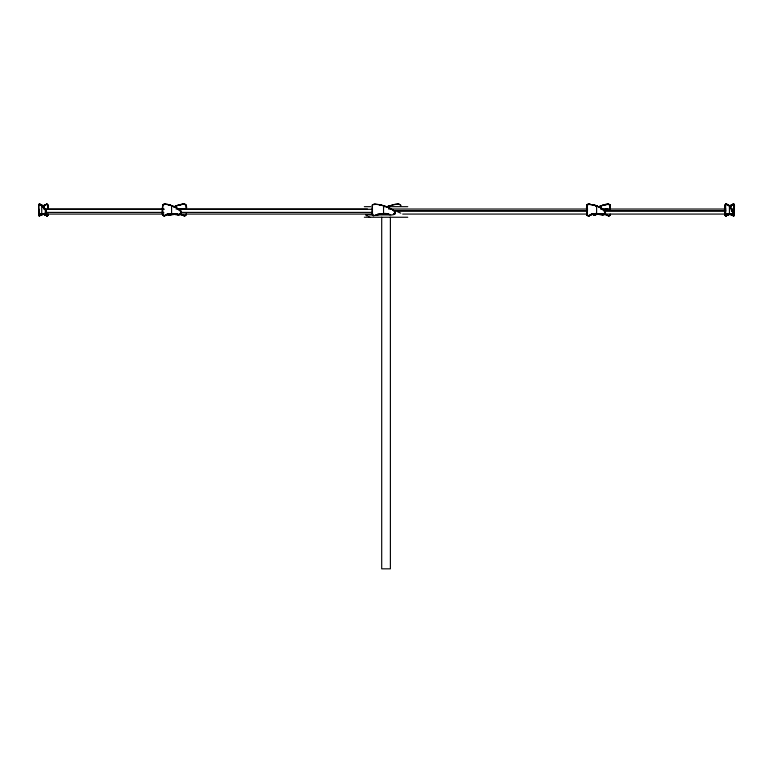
<?xml version="1.0" encoding="UTF-8"?>
<svg xmlns="http://www.w3.org/2000/svg" width="773" height="773" viewBox="0 0 773 773"><rect width="100%" height="100%" fill="white"/><g stroke="black" fill="none" stroke-linecap="round" stroke-linejoin="round"><path stroke-width="1.16" d="M388.201 214.082C382.799 211.686 377.089 216.575 372.412 215.184L372.412 204.874C379.398 202.97 387.457 206.864 393.534 210.43C397.824 213.648 391.003 216.711 388.201 214.082M588.987 215.764C593.181 210.517 615.308 219.87 600.611 207.918L601.065 207.927C609.694 212.024 604.109 217.339 597.268 213.677C593.683 212.121 588.649 218.556 586.852 214.082L586.852 205.676L588.031 204.314L594.572 205.096L601.056 207.927M732.379 210.816C733.558 218.401 731.026 212.324 727.963 214.14A21.171 7.469 90 0 0 726.717 215.184L725.953 215.812L725.122 214.082C723.18 205.405 726.06 200.468 730.997 207.927M732.485 211.802L732.485 211.28M48.003 214.517L47.308 215.889L45.027 214.14L47.472 215.909L48.013 214.082M732.079 214.421L733.529 215.812L733.877 205.26L733.413 204.188L732.717 204.294L729.596 206.584L730.611 205.531A36.679 11.711 -89.6 0 1 732.186 204.497M39.027 209.28C38.631 216.15 37.858 216.817 42.892 213.677L42.486 213.696M184.815 215.909L179.945 214.14L184.815 215.909L186.225 214.082M610.119 215.3C606.689 216.382 609.704 216.189 610.216 214.111C610.293 217.783 605.993 214.43 604.331 214.14M39.317 215.764C40.872 215.416 38.824 215.483 39.037 215.909C39.838 214.575 41.558 212.826 43.327 214.092L45.278 215.039L46.129 213.203L45.907 210.816L43.646 207.918L44.37 207.927L46.042 211.338L45.481 211.28L45.907 210.816L46.042 211.329M176.254 207.927C172.34 206.159 166.968 202.903 162.803 204.874C160.311 220.315 164.156 214.546 172.814 213.677C179.626 217.203 185.742 212.198 176.698 207.918L181.133 211.928L181.133 213.203L179.877 214.701L171.229 213.696L163.915 215.909L162.784 214.517M47.878 214.082L47.955 214.933M186.148 214.082L184.447 215.909L181.993 214.788L183.385 215.213M610.187 215.184L609.482 215.812M732.891 204.497L734.002 204.188L734.35 204.874L734.35 215.184C733.326 216.044 732.591 216.556 733.906 214.517M604.988 211.329C606.902 212.536 601.829 216.933 605.298 213.85L604.979 210.816L605.298 211.28M605.404 211.928L605.404 213.203M727.432 204.487L725.489 204.188L724.987 205.686L725.035 214.933L725.528 215.909L726.717 215.213A21.267 7.508 90 0 1 727.973 214.179L728.833 213.773C726.871 212.788 725.393 217.976 724.997 214.517M725.142 214.517L725.644 215.184L725.644 204.874L725.026 205.26L725.76 204.545M590.021 215.213L591.007 214.788L588.185 215.909L586.784 214.517L587.055 204.864L589.896 204.294L596.766 206.014A37.268 30.543 89.8 0 0 595.423 205.57L597.297 206.024L596.611 205.763L596.611 213.686M586.852 214.082C587.248 211.184 584.417 202.603 590.301 204.294L588.069 204.188M732.717 204.294C736.988 203.714 732.07 212.131 734.041 214.082L734.35 215.194L733.857 214.933M734.253 204.545L733.693 204.545L733.915 214.082M731.809 214.314L732.485 213.802L731.809 214.314C730.814 216.063 728.456 211.937 726.823 214.43L727.538 214.43M184.853 215.812L186.216 214.517M39.133 214.933L38.65 215.184L38.65 204.874C40.273 202.893 43.153 207.406 44.158 208.7L44.834 208.691L44.37 207.927M42.013 213.696L44.902 214.942L45.51 211.329L46.167 212.565L45.51 213.802L46.042 213.802M45.907 214.314L45.336 214.314L45.481 211.28M727.132 214.788L725.683 215.889L726.601 215.532M725.287 205.26L725.122 214.082M47.308 215.889C45.916 214.401 46.583 216.682 47.878 215.309M46.882 215.909L47.327 215.3M394.868 213.203L393.534 214.701M181.085 211.329L180.979 213.329C181.269 214.527 178.099 215.831 180.698 213.85L180.718 210.816M38.747 204.545L41.346 204.768L44.37 207.927M39.297 204.545L40.283 204.294A37.375 11.827 88.6 0 1 41.877 205.096L43.404 206.594M733.219 215.889L734.224 215.599L733.664 215.599M43.201 207.232C45.607 203.309 49.936 203.048 48.013 209.28L47.974 205.26L47.356 204.874L47.897 204.864M42.641 214.353L41.81 215.039L40.621 214.314L40.979 214.952L43.81 213.744L41.607 213.696M41.394 214.952L41.578 214.71A21.286 6.194 89.2 0 1 41.926 214.392M43.568 205.763L42.873 206.584C43.191 204.43 49.694 203.927 46.167 204.294L47.511 204.188M164.311 215.889L166.243 214.788M162.803 215.184L162.803 204.874C167.113 202.922 172.679 205.985 176.698 207.927M163.422 204.545L162.861 205.686L163.422 204.545L162.803 204.874M726.949 213.792L727.722 215.039L730.543 213.744L728.388 213.696L730.727 214.082L729.664 213.696M727.944 214.952L728.833 214.701A21.422 7.469 -89 0 1 730.108 213.918L730.543 213.744M586.775 205.686L587.335 204.545M729.306 206.584L730.417 206.584L731.48 205.521L730.611 205.531M587.055 204.864L586.862 205.26M727.277 214.701L728.35 215.039L730.108 213.879M728.35 215.029L729.248 214.363L728.533 214.363M730.417 206.594L731.258 205.753M184.032 215.889L185.878 215.309M40.283 204.294L38.863 204.314L39.433 204.314M185.607 215.184L186.09 214.933M725.644 204.169L726.833 204.294L726.176 204.294M180.235 214.701L180.36 214.314M43.327 206.024L45.752 204.758L43.694 206.594L41.732 205.753L41.732 213.686M726.291 215.889L725.374 215.812M39.858 214.788L40.544 214.788A21.315 6.87 89.4 0 1 41.694 213.928L40.196 214.43M731.944 205.116L732.418 204.748L731.123 205.106L732.418 204.758M165.074 215.764L165.036 215.532M43.81 213.744L42.273 214.082A21.286 6.194 89.2 0 1 42.621 213.899L42.273 214.082A21.267 6.232 88.7 0 1 42.621 213.841M170.205 214.952L171.162 214.701L169.616 215.029L175.239 213.744C173.142 216.189 164.214 213.077 170.002 215.039M594.514 214.952L595.49 214.701L593.915 215.029L599.655 213.744L594.302 215.039L591.915 213.802L594.302 215.039M608.795 204.169L607.008 204.294L609.858 204.874L610.177 209.28L610.187 204.864C606.844 202.941 602.235 205.502 598.833 206.594L599.346 206.584M600.148 206.024L608.795 204.169M177.036 205.531L174.418 206.594C178.234 205.434 188.593 200.622 186.225 209.28C188.428 201.763 179.404 204.439 175.693 206.024L180.312 204.758A38.64 31.693 89.3 0 1 184.515 204.159L185.317 204.314M386.964 206.584C390.983 205.995 397.931 201.763 400.936 205.676L400.588 204.874M163.799 204.188L165.982 204.294L163.799 204.188L164.572 204.169M389.457 205.763L388.587 206.024L390.239 205.531M377.987 214.43L376.77 214.788A22.707 22.707 0 0 1 380.5 213.918L383.07 213.696A23.132 23.132 0 0 1 386.935 213.879A22.746 22.746 0 0 1 390.684 214.701M178.418 205.106L180.312 204.758M606.051 204.487L602.843 205.116L603.355 205.106A38.911 31.104 -89 0 1 607.423 204.304M732.717 204.294L734.002 204.188M594.099 213.928L592.582 214.14M174.717 213.744L172.708 214.092L175.229 213.744M599.143 213.744L597.075 214.092L599.655 213.744M184.515 204.178L182.699 204.294L184.921 204.188L184.148 204.169M607.018 204.294L608.834 204.188M397.08 204.294L399.332 204.188M588.852 204.169L587.683 204.314M164.272 215.909L162.871 215.3M588.968 215.889L587.422 215.599L586.784 214.517M180.785 209.116L184.206 209.077M373.668 204.188L375.92 204.294M604.699 209.116L608.119 209.077M177.935 214.681A22.301 18.32 -88.8 0 0 174.891 213.87L171.22 213.696M597.268 213.686L595.683 213.696L596.234 213.696M38.998 204.188L39.742 204.169M725.489 204.188L726.243 204.169M734.137 204.314L733.258 204.169M40.099 204.487L40.814 204.487M46.283 204.487L44.409 205.116L45.221 205.106M166.949 204.487L170.157 205.116L168.785 204.758M39.085 214.082L38.65 204.874L39.191 204.874M41.346 204.758L40.583 204.758L42.389 205.531M185.607 204.874L186.138 205.26L185.317 204.545M609.849 204.874L610.206 209.473L610.187 204.874L609.578 204.545L610.052 205.26M41.056 205.106L41.877 205.106M594.572 205.106L592.688 204.758L595.964 205.531M728.591 205.106L727.248 204.748L729.161 205.531L728.292 205.531M42.032 206.024L42.901 206.024M730.099 206.024L730.968 206.024M175.452 207.222L173.664 206.594L174.167 206.584M364.344 206.671L370.702 206.671M383.804 206.671L407.748 206.671M598.582 206.584L598.07 206.584L600.611 207.927M43.124 207.222L43.897 207.222M599.838 207.222L599.355 207.222A37.268 30.543 89.8 0 0 598.06 206.642M729.799 207.222L730.572 207.222M731.818 209.531L730.272 207.927L730.997 207.927L732.379 210.826M731.413 208.691L730.272 207.918M44.003 209.039L164.04 209.039M176.099 209.039L367.455 209.039M388.645 209.039L587.644 209.039M600.524 209.039L725.905 209.039M730.727 209.039L733.674 209.039M44.641 209.309L163.992 209.309M177.848 209.309L371.813 209.309M44.66 209.531L45.288 209.531M603.008 209.531L601.829 208.691L604.631 210.816M45.723 210.43L45.336 210.826M180.235 210.44L178.708 209.531L180.718 210.826M393.457 210.72L587.596 210.72M603.993 210.72L725.76 210.72M731.258 210.72L733.674 210.72M395.409 210.99L586.949 210.99M605.298 210.99L725.866 210.99M731.944 211.329L731.625 210.43L732.485 211.329M45.684 212.401L163.837 212.401M181.346 212.401L371.871 212.401M172.814 213.686L172.273 213.686L173.857 213.744M598.283 213.744L597.761 213.744L600.302 214.082L596.727 213.677M40.515 213.802L41.191 214.314M42.09 213.773L40.544 214.15L41.307 214.14M42.621 213.879L43.684 213.879M170.736 213.773L168.669 214.14M173.703 213.879L174.196 213.879M173.345 213.744L174.901 213.879A22.253 18.214 89 0 1 177.916 214.73L178.689 215.029M592.253 213.802L593.693 214.952L592.302 213.85M594.64 213.773L595.162 213.773M598.099 213.879L598.592 213.879M598.804 213.879L599.297 213.879M729.316 213.879L730.379 213.879M731.954 213.802L732.485 213.329M40.882 214.073L163.857 214.073M166.775 214.073L177.78 214.073M179.384 214.073L372.712 214.073M377.717 214.073L381.504 214.073M393.418 214.073L395.129 214.073M402.694 214.073L587.586 214.073M591.21 214.073L602.061 214.073M603.665 214.073L731.065 214.073M175.925 214.082L174.408 213.879M604.322 214.14L608.689 215.889M727.209 214.14L727.963 214.14M43.752 214.363L44.457 214.363M167.702 213.85L169.036 214.952M730.359 214.363L731.606 214.952M45.452 214.43L46.177 214.43M40.785 214.701L41.375 214.701M41.578 214.701L42.254 214.701L40.979 214.952M45.134 214.701L45.723 214.701M168.021 214.305L168.852 214.701M177.925 214.701L178.486 214.952M731.422 214.701L730.746 214.701L732.021 214.952M731.625 214.701L732.215 214.701M45.868 214.788L46.554 214.788M606.757 214.788L607.694 215.213M732.456 214.788L733.142 214.788L732.804 214.421M45.278 215.029L44.167 214.701L45.51 214.952M162.794 214.933L163.518 215.812M366.025 214.913L373.156 214.913M375.543 214.913L389.283 214.913M586.9 214.933L587.393 215.184L587.393 204.874M602.389 214.952L601.838 214.701L603.384 215.029M727.49 214.952L728.601 214.952M39.529 215.213L40.177 215.213M46.274 215.213L46.921 215.213M587.122 215.309L588.553 215.909M725.122 215.309L726.118 215.909M726.069 215.213L726.717 215.213A21.209 7.45 -89.6 0 1 728.398 213.966M733.78 215.309L734.331 215.309M39.433 215.532L40.07 215.532M46.399 215.532L47.163 215.764M589.731 215.532L588.601 215.889L589.374 215.764M733.683 215.764L732.93 215.532L734.099 215.812M39.626 215.909L38.776 215.599L39.935 215.764M47.201 215.599L47.762 215.599M725.238 215.599L725.953 215.812M47.626 215.812L46.709 215.889M364.344 217.252L407.748 217.252M725.093 204.864L725.634 204.874M39.085 205.686L38.65 204.874M176.775 213.696L177.838 213.773M601.23 213.696L602.273 213.773M46.757 204.169L47.24 204.545M385.65 213.744L386.935 213.879M728.794 213.696L729.586 213.889M43.723 213.696L44.167 213.773M373.803 215.909L372.866 215.599M379.369 204.758L384.413 206.024M180.418 214.15L179.394 213.918A22.098 18.127 -89.4 0 1 182.409 214.807M171.596 205.753L172.852 206.024L170.978 205.531L171.596 205.763L171.596 213.686M595.423 205.531L596.766 206.024M386.036 206.584L387.621 207.222M368.412 216.682L370.083 217.358M397.67 211.841L400.791 213.155M168.495 214.701L169.036 214.952M173.664 206.584L174.969 207.222M390.674 208.7L389.167 207.927A37.404 37.404 0 0 0 382.761 205.531M608.303 215.764L607.298 215.213M179.877 210.43L180.37 210.826M604.631 210.826L604.148 210.43L604.979 210.826M730.127 206.594L729.432 205.763L729.432 213.686M372.074 214.517L372.412 204.874L372.499 215.309M168.002 213.802L168.369 214.314M394.868 211.928L394.53 211.28L394.53 213.85M185.974 205.26L186.148 209.28M47.713 205.26L47.878 209.28M605.22 211.928L605.298 212.565M733.142 209L733.142 210.758M610.187 204.874L610.187 209.454M394.8 211.802L394.8 213.329M390.384 217.252L390.384 568.831L381.707 568.831L381.707 217.252M383.543 205.763L383.543 213.686M41.568 214.594A21.267 6.232 88.7 0 1 41.916 214.276M42.563 206.72A35.036 12.252 89.7 0 1 44.129 208.865M389.167 207.927A35.423 35.423 0 0 1 393.534 210.43M725.644 204.217A37.326 11.914 89.6 0 1 726.717 204.613M727.238 204.922A37.326 11.914 89.6 0 1 727.76 205.299M727.422 204.545A36.891 12.88 89.1 0 1 729.152 205.637M729.615 206.71A35.983 11.624 89.4 0 1 731.132 205.183M374.171 204.169A40.051 40.051 0 0 1 381.079 205.106M730.514 213.686A21.499 6.87 89.5 0 1 730.91 213.754M391.921 205.106A40.051 40.051 0 0 1 398.82 204.169M178.93 205.125A38.959 31.954 89.8 0 1 183.104 204.304M602.022 205.531L600.679 206.024L602.022 205.521M734.35 204.874L733.809 204.874L734.35 204.874M604.795 214.14L603.8 213.918L604.795 214.15M367.059 215.851L366.073 214.923L367.059 215.851"/></g></svg>
